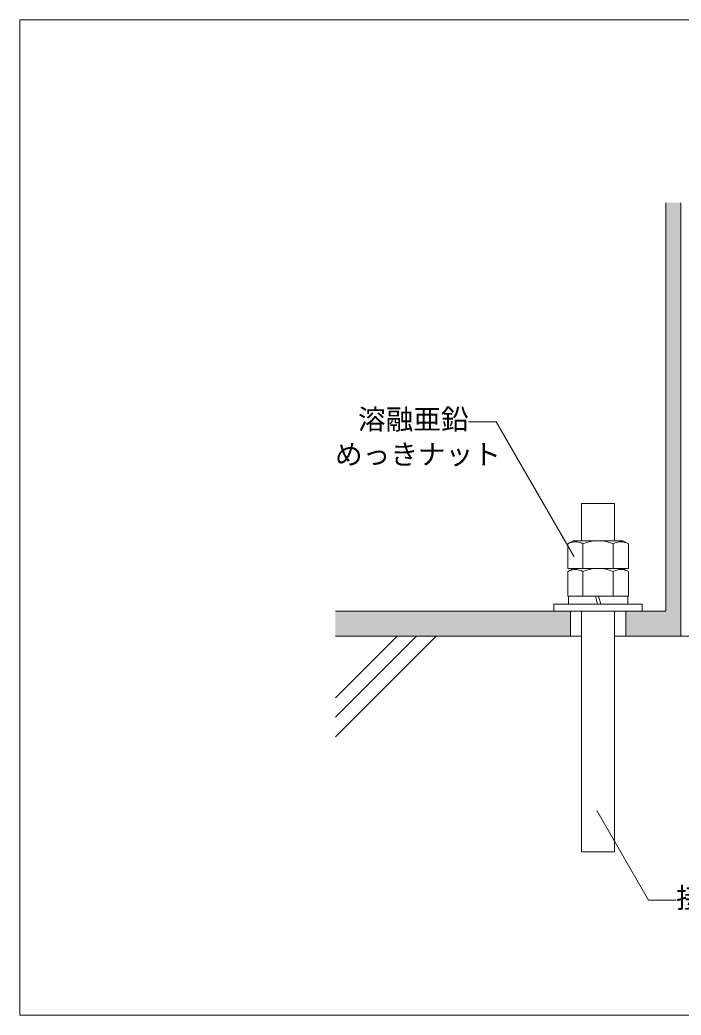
# Model space of a CAD drawing. Units: millimetres on the paper, with parts at other scales. Extents: x -135 to 135, y -94 to 92.
# Drawn here: x -135 to -15.4, y -88 to 92 of the extents above; entities that cross this region are included whole.
import ezdxf
from ezdxf.enums import TextEntityAlignment as Align

# ---------------------------------------------------------------- set-up
doc = ezdxf.new("R2010")
doc.units = ezdxf.units.MM
for name, color, linetype, lineweight in [('1-7_設備', 7, 'Continuous', 9), ('1-A_元図・躯体', 7, 'Continuous', 9), ('E-1', 7, 'Continuous', 9), ('F-F', 7, 'Continuous', 9)]:
    doc.layers.add(name, color=color, linetype=linetype, lineweight=lineweight)
doc.layers.add('1-B_その他', color=9, linetype='Continuous')
doc.styles.add('ＭＳ ゴシック', font='')
doc.styles.get('ＭＳ ゴシック').set_extended_font_data('MS Gothic')

msp = doc.modelspace()

# ---------------------------------------------------------------- linework, layer by layer
at = {"layer": '1-7_設備'}
for p, q in [((-18.159, 58.923), (-18.159, -14.952)), ((-15.409, -19.452), (-15.409, 58.923)), ((-33.409, 4.548), (-33.409, -2.202)), ((-33.409, 4.548), (-27.409, 4.548)), ((-27.409, 4.548), (-27.409, -2.202)), ((-35.894, -2.771), (-34.909, -2.202)), ((-35.894, -7.202), (-35.894, -2.771)), ((-25.909, -2.202), (-34.909, -2.202)), ((-33.151, -7.202), (-33.151, -2.771)), ((-27.666, -7.202), (-27.666, -2.771)), ((-24.924, -2.771), (-25.909, -2.202)), ((-24.924, -7.202), (-24.924, -2.771)), ((-35.894, -7.771), (-34.909, -7.202)), ((-24.924, -7.202), (-35.894, -7.202)), ((-35.894, -12.202), (-35.894, -7.771)), ((-25.909, -7.202), (-34.909, -7.202)), ((-33.151, -12.202), (-33.151, -7.771)), ((-27.666, -12.202), (-27.666, -7.771)), ((-24.924, -7.771), (-25.909, -7.202)), ((-24.924, -12.202), (-24.924, -7.771)), ((-24.924, -12.202), (-35.894, -12.202)), ((-35.784, -12.202), (-25.034, -12.202)), ((-30.492, -13.702), (-30.894, -12.202)), ((-29.923, -13.702), (-30.325, -12.202)), ((-25.034, -12.202), (-25.034, -13.702)), ((-22.409, -13.702), (-22.409, -14.952)), ((-35.409, -14.952), (-77.909, -14.952)), ((-38.409, -14.952), (-22.409, -14.952)), ((-35.409, -14.952), (-35.409, -19.452)), ((-33.409, -14.952), (-33.409, -58.452)), ((-27.409, -14.952), (-27.409, -58.452)), ((-25.409, -19.452), (-25.409, -14.952)), ((-18.159, -14.952), (-25.409, -14.952)), ((-35.409, -19.452), (-77.909, -19.452)), ((-15.409, -19.452), (-25.409, -19.452)), ((-27.409, -58.452), (-33.409, -58.452))]:
    msp.add_line(p, q, dxfattribs=at)
for points in [[(-35.784, -12.202), (-35.784, -13.702), (-25.034, -13.702)], [(-38.409, -14.952), (-38.409, -13.702), (-22.409, -13.702)]]:
    msp.add_lwpolyline(points, dxfattribs=at)
for centre, radius, start, end in [((-34.522, -5.146), 2.742, 60.00001, 119.99999), ((-30.409, -9.1), 6.898, 66.57346, 113.42654), ((-26.295, -5.146), 2.742, 60.00001, 119.99999), ((-34.522, -10.146), 2.742, 60.00001, 119.99999), ((-30.409, -14.1), 6.898, 66.57346, 113.42654), ((-26.295, -10.146), 2.742, 60.00001, 119.99999)]:
    msp.add_arc(centre, radius, start, end, dxfattribs=at)
at = {"layer": '1-A_元図・躯体'}
for p, q in [((-77.909, -19.452), (-33.409, -19.452)), ((-66.766, -19.452), (-77.909, -30.594)), ((-59.695, -19.452), (-77.909, -37.666)), ((-63.231, -19.452), (-77.909, -34.13)), ((-27.409, -19.452), (-4.913, -19.452))]:
    msp.add_line(p, q, dxfattribs=at)
at = {"layer": '1-B_その他'}
for points in [[(-18.159, -14.952), (-18.159, 58.923), (-15.409, -19.452), (-15.409, 58.923)], [(-77.909, -14.952), (-77.909, -19.452), (-35.409, -14.952), (-35.409, -19.452)], [(-25.409, -14.952), (-25.409, -19.452), (-18.159, -14.952), (-15.409, -19.452)]]:
    msp.add_solid(points, dxfattribs=at)
at = {"layer": 'E-1'}
for points in [[(-34.711, -5.129), (-48.832, 19.331), (-53.832, 19.331)], [(-30.633, -50.975), (-21.274, -67.186), (-16.274, -67.186)]]:
    msp.add_lwpolyline(points, dxfattribs=at)
at = {"layer": 'F-F'}
msp.add_line((-135, 92), (-135, -88), dxfattribs=at)
msp.add_lwpolyline([(-135, 92), (135, 92), (135, -88), (-135, -88)], dxfattribs=at)

# ---------------------------------------------------------------- texts
at = {"layer": 'E-1', "style": 'ＭＳ ゴシック'}
for s, p in [('溶融亜鉛', (-73.832, 16.831)), ('めっきナット', (-77.991, 10.493)), ('接着アンカー', (-16.274, -69.686))]:
    msp.add_text(s, height=3.666, dxfattribs=at).set_placement(p, align=Align.BOTTOM_LEFT)

doc.saveas('drawing.dxf')
